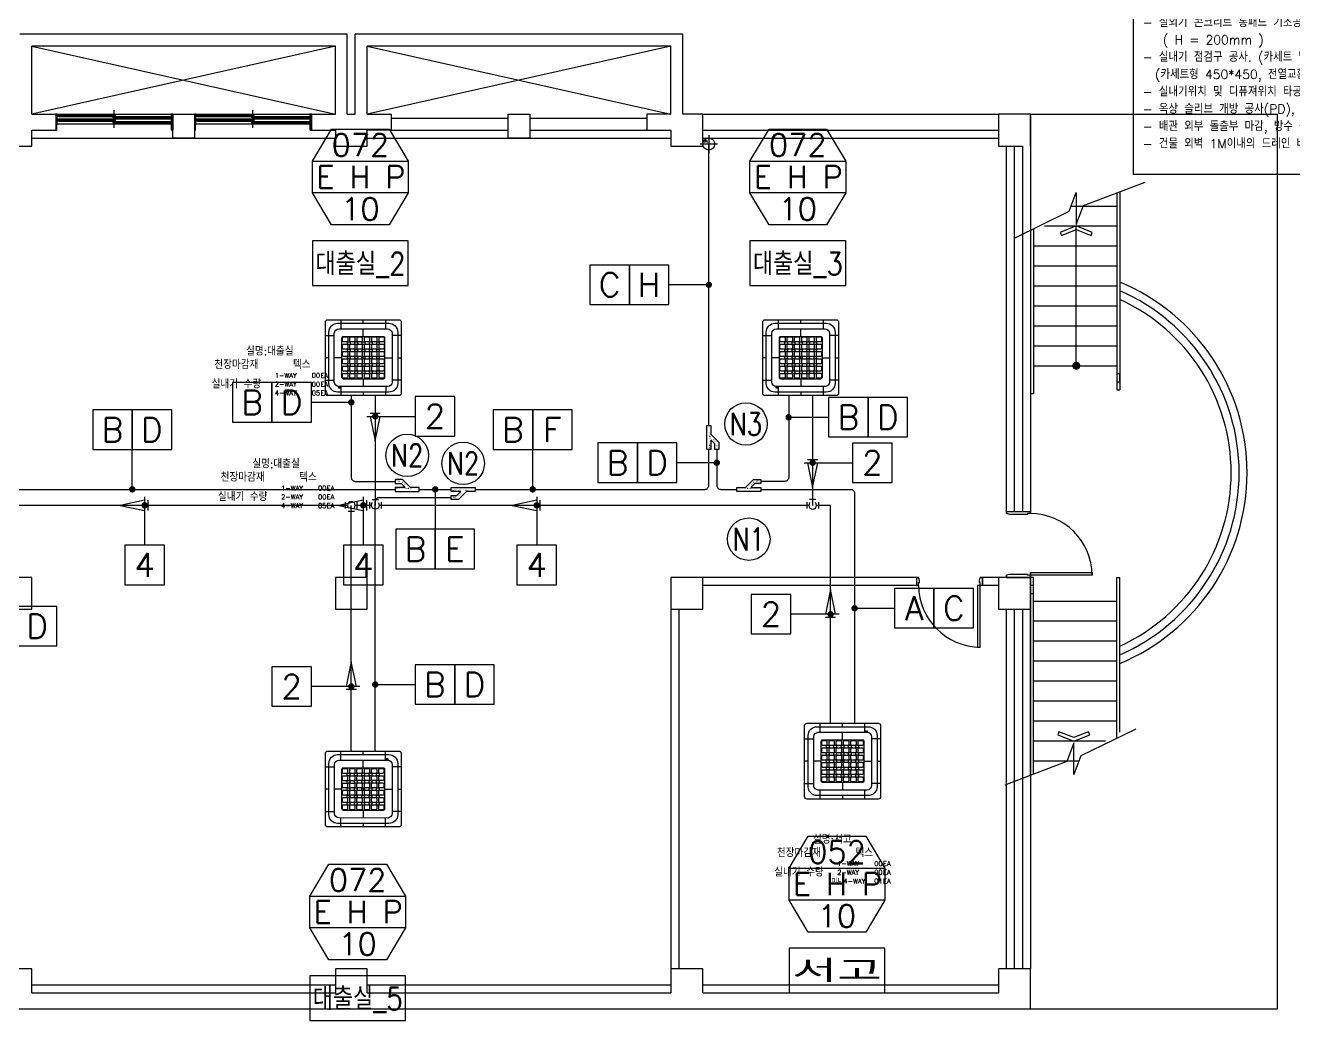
# Model space of a CAD drawing. Header units: millimetres. Extents: x -56261 to 196039, y 9480 to 100001.
# Drawn here: x 45453 to 61329, y 77529 to 89990 of the extents above; entities that cross this region are included whole.
import ezdxf
from ezdxf.enums import TextEntityAlignment as Align

# ---------------------------------------------------------------- set-up
doc = ezdxf.new("R2010")
doc.units = ezdxf.units.MM
for name, color, linetype in [('DVM_DRAIN', 5, 'Continuous'), ('DVM_DRAIN_MARK', 7, 'Continuous'), ('DVM_INDOOR', 7, 'Continuous'), ('DVM_INOUT_MARK', 2, 'Continuous'), ('DVM_INOUT_NAME', 7, 'Continuous'), ('DVM_JOINT', 6, 'Continuous'), ('DVM_LPIT', 3, 'Continuous'), ('DVM_PIPE', 3, 'Continuous'), ('DVM_PIPE_MARK', 2, 'Continuous'), ('DVM_REPORT', 7, 'Continuous'), ('PLAN', 9, 'Continuous'), ('SS-TEXT', 7, 'Continuous'), ('현장조사', 4, 'Continuous')]:
    doc.layers.add(name, color=color, linetype=linetype)
doc.layers.add('DVM_PMAT_MARK', color=6, linetype='Continuous', lineweight=25)
doc.styles.add('DVM_DEFAULT', font='romans.shx', dxfattribs={"bigfont": 'whgtxt.shx'})
doc.styles.add('GHS', font='romans.shx', dxfattribs={"width": 0.8, "bigfont": 'ghs.shx'})
doc.styles.add('삼성전자', font='')
doc.styles.get('삼성전자').set_extended_font_data('Gulim')

# ---------------------------------------------------------------- blocks, each defined once
blk = doc.blocks.new('AC_D_T')
at = {"layer": 'DVM_DRAIN', "color": 1}
for p, q in [((-74, 40), (-74, -40)), ((40, 74), (-40, 74)), ((74, 40), (74, -40))]:
    blk.add_line(p, q, dxfattribs=at)
at = {"layer": 'DVM_DRAIN', "color": 2}
blk.add_arc((0, 0), 48.8, 136.3157, 43.6843, dxfattribs=at)
blk = doc.blocks.new('PIPE_PIT')
at = {"layer": 'DVM_LPIT', "color": 0}
for p, q in [((110, 0), (-110, 0)), ((0, 110), (0, -110))]:
    blk.add_line(p, q, dxfattribs=at)
blk.add_circle((0, 0), 75, dxfattribs=at)
at = {"layer": 'DVM_LPIT', "color": 0, "style": 'DVM_DEFAULT', "width": 0.8}
for tag, p in [('$P', (-32, 8)), ('$N', (34, -38))]:
    blk.add_attdef(tag, text='', height=28, dxfattribs=at).set_placement(p, align=Align.BOTTOM_CENTER)
blk = doc.blocks.new('A$C4a54c4bc')
at = {"layer": 'SS-TEXT'}
for points in [[(0, 7735), (7877, 7735), (7877, 7274), (0, 7274)], [(0, 7274), (7877, 7274), (7877, 0), (0, 0)], [(0, 0), (7877, 0), (7877, -461), (0, -461)], [(0, -461), (7877, -461), (7877, -2781), (0, -2781)], [(0, -2781), (7877, -2781), (7877, -3242), (0, -3242)], [(0, -3242), (7877, -3242), (7877, -4323), (0, -4323)], [(0, -4323), (7877, -4323), (7877, -4784), (0, -4784)], [(0, -4784), (7877, -4784), (7877, -7735), (0, -7735)]]:
    blk.add_lwpolyline(points, close=True, dxfattribs=at)
at = {"layer": 'SS-TEXT', "style": 'DVM_DEFAULT'}
for s, p in [('1. 냉난방기 공사분', (162, 7504)), ('- 드레인배관 냉매배관 공사.(드레인 사이즈는 현장여건상 변경될 수 있음)', (162, 7043)), ('- 통신 및 제어선 인입결선 공사.', (162, 6733)), ('- 유선리모컨 / 중앙제어기 설치 공사.', (162, 6424)), ('- 실내기 및 실외기 설치 및 시운전 공사.', (162, 6114)), ('- 배관 마감 및 실외기 방진가대 설치.', (162, 5804)), ('- 각 실외, 내기 위치는 공사상황에 따라 변경될 수 있음', (162, 5495)), ('- 실내기 빔프로젝트 이격거리 2M 이상 확보할 것', (162, 5185)), ('   소방감지기 이력거리 1.5M 이상 확보할 것', (162, 4875)), ('- 소비전력 및 운전전류는 제품 설치 조건에 따라 카달로그 표기치와 차이가', (162, 4566)), ('   발생할 수 있음.', (162, 4256)), ('- N O T E -', (2206, 3791)), ('(드레인 배관만 해당)', (3523, 3791)), ('1. 드레인 배관은 주관 Ф50 이하로 설치', (162, 3327)), ('2. 실내기~주관간격 4M이상일때는 AIR VENT 1개소설치', (162, 3018)), ('3. 입상관 연결시 2엘보 사용', (162, 2708)), ('4. 주관 10M당 AIR VENT 설치', (162, 2398)), ('5. 드레인 양정높이(소켓기준 550mm이내)', (162, 2089)), ('6. 단열재 : KS 난연 5T이상', (162, 1779)), ('7. Pipe 규격은 VG1 또는 VP이상 사용할 것.', (162, 1469)), ('8. 1.5M이내 간격 고정할 것. (수평구배시 1.2M간격고정)', (162, 1160)), ('9. 건물 외벽 1M이내의 드레인 배관은 에어컨공사 이후는 토목공사.', (162, 850)), ('10. 덕트의 경우 자연배수일경우 U-Trap 설치 필수', (162, 540)), ('11. 드레인 구배 1/100', (162, 231)), ('2. 전기공사분', (162, -231)), ('- 실외기 / 실내기 1차 전기 공사.', (162, -692)), ('   ( EPS분전반에서 실내기, 실외기 앞단까지 메인전원인입 )', (162, -1002)), ('- 실외기 / 실내기 조닝(ZONING) 별로 누전차단기(ELB)설치.', (162, -1311)), ('- 유선리모컨 / 중앙제어기 공배관 및 박스 공사.', (162, -1621)), ('  (전등스위치 옆 권장 - 실내기 1대당 1대씩 매립)', (162, -1931)), ('- 실외기 / 실내기 분전함 제작 및 설치 공사. (해당 시)', (162, -2240)), ('- 실내기 설치시 간섭되는 조명 및 감지기 이설은 전기 공사분 임. (해당 시)', (162, -2550)), ('3. 설비공사분', (162, -3012)), ('- 에어컨 통신선, 냉매배관용, 전열교환기 급배기용 슬리브 공사 및 벽체타공.', (162, -3473)), ('- 에어컨 드레인 메인 입상 배관 및 슬리브 공사,  관련공정 벽체타공.', (162, -3783)), ('  (에어컨 드레인 배관은 위생배관, 하수배관과 별도로 방류)', (162, -4092)), ('4. 건축공사분 or 인테리어공사분', (162, -4554)), ('- 실외기 콘크리트 통패드 기초공사. (건축공사분)', (162, -5015)), ('   ( H = 200mm )', (162, -5325)), ('- 실내기 점검구 공사. (카세트 및 전열교환기 1개소,  매립덕트형 2개소)', (162, -5634)), ('  (카세트형 450*450, 전열교환기 600*600, 매립덕트 점검구 표 참고)', (162, -5944)), ('- 실내기위치 및 디퓨져위치 타공 및 마감 / 보강 공사. (인테리어공사분)', (162, -6254)), ('- 옥상 슬리브 개방 공사(PD),  개구부 조적 및 상부마감 방수공사.', (162, -6563)), ('- 배관 외부 돌출부 마감, 방수 공사.', (162, -6873)), ('- 건물 외벽 1M이내의 드레인 배관은 에어컨공사 이후는 토목공사.', (162, -7183))]:
    blk.add_text(s, height=162, dxfattribs=at).set_placement(p, align=Align.MIDDLE_LEFT)
blk = doc.blocks.new('x-plan01$0$ARROWX')
at = {"layer": 'PLAN'}
blk.add_lwpolyline([(-0.2, -0.5), (-0.293, -0.463), (-0.108, 0), (-0.293, 0.463), (-0.2, 0.5), (0, 0)], close=True, dxfattribs=at)
blk = doc.blocks.new('AC_RF')
at = {"layer": 'DVM_JOINT'}
blk.add_lwpolyline([(-150, 25), (-150, -25), (-42, -25), (58, -125), (150, -125), (150, -75), (78, -75), (28, -25), (150, -25), (150, 25), (-150, 25)], dxfattribs=at)
at = {"layer": 'DVM_JOINT', "style": '삼성전자'}
for s, p in [('샤프에어테크시스템(주)', (37, -13)), ('-3610', (107, -100))]:
    blk.add_text(s, height=15, dxfattribs=at).set_placement(p, align=Align.MIDDLE_CENTER)
blk.add_text('02-431', height=15, rotation=315, dxfattribs=at).set_placement((44, -76), align=Align.MIDDLE_CENTER)
blk = doc.blocks.new('ID_C_G4_T')
at = {"layer": 'DVM_INDOOR', "color": 0}
for p, q in [((-280, 475), (-280, 363)), ((0, 431), (0, 475)), ((0, 268), (0, 362)), ((280, 475), (280, 362)), ((-475, 280), (-362, 280)), ((475, 280), (362, 280)), ((-267, 0), (-363, 0)), ((-431, 0), (-473, 0)), ((267, 0), (362, 0)), ((431, 0), (475, 0)), ((-475, -280), (-362, -280)), ((0, -267), (0, -362)), ((475, -280), (362, -280)), ((-280, -362), (-280, -475)), ((0, -431), (0, -475)), ((281, -362), (280, -475))]:
    blk.add_line(p, q, dxfattribs=at)
for points in [[(-445, 475), (445, 475, -0.414214), (475, 445), (475, -445, -0.414214), (445, -475), (-445, -475, -0.414214), (-475, -445), (-475, 445, -0.414214)], [(-321, 431), (321, 431, -0.414214), (431, 321), (431, -321, -0.414214), (321, -431), (-321, -431, -0.414214), (-431, -321), (-431, 321, -0.414214)], [(-304, 363), (304, 362, -0.356312), (362, 308), (362, -310, -0.324549), (309, -362), (-304, -362, -0.384731), (-363, -304), (-363, 304, -0.377296)], [(-267, 249, -0.414214), (-249, 267), (249, 267, -0.414214), (267, 249), (267, -249, -0.414214), (249, -267), (-249, -267, -0.414214), (-267, -249)], [(-259, 247, -0.414214), (-246, 260), (-208, 260, -0.414214), (-195, 247), (-195, 211, -0.414214), (-208, 198), (-246, 198, -0.414214), (-259, 211)], [(-259, 156, -0.414214), (-246, 169), (-208, 169, -0.414214), (-195, 156), (-195, 119, -0.414214), (-208, 107), (-246, 107, -0.414214), (-259, 119)], [(-197, 194, -0.414214), (-191, 200), (-170, 200, -0.414214), (-165, 194), (-165, 173, -0.414214), (-170, 167), (-191, 167, -0.414214), (-197, 173)], [(-168, 247, -0.414214), (-155, 260), (-117, 260, -0.414214), (-104, 247), (-104, 211, -0.414214), (-117, 198), (-155, 198, -0.414214), (-168, 211)], [(-168, 156, -0.414214), (-155, 169), (-117, 169, -0.414214), (-104, 156), (-104, 119, -0.414214), (-117, 107), (-155, 107, -0.414214), (-168, 119)], [(-106, 194, -0.414214), (-100, 200), (-79, 200, -0.414214), (-73, 194), (-73, 173, -0.414214), (-79, 167), (-100, 167, -0.414214), (-106, 173)], [(-77, 248, -0.414214), (-64, 260), (-25, 260, -0.414214), (-13, 248), (-13, 211, -0.414214), (-25, 198), (-64, 198, -0.414214), (-77, 211)], [(-77, 156, -0.414214), (-64, 169), (-25, 169, -0.414214), (-13, 156), (-13, 120, -0.414214), (-25, 107), (-64, 107, -0.414214), (-77, 120)], [(-15, 194, -0.414214), (-9, 200), (12, 200, -0.414214), (18, 194), (18, 173, -0.414214), (12, 167), (-9, 167, -0.414214), (-15, 173)], [(15, 248, -0.414214), (27, 260), (66, 260, -0.414214), (79, 248), (79, 211, -0.414214), (66, 198), (27, 198, -0.414214), (15, 211)], [(15, 156, -0.414214), (27, 169), (66, 169, -0.414214), (79, 156), (79, 120, -0.414214), (66, 107), (27, 107, -0.414214), (15, 120)], [(77, 194, -0.414214), (82, 200), (103, 200, -0.414214), (109, 194), (109, 173, -0.414214), (103, 167), (82, 167, -0.414214), (77, 173)], [(106, 248, -0.414214), (119, 261), (157, 261, -0.414214), (170, 248), (170, 211, -0.414214), (157, 198), (119, 198, -0.414214), (106, 211)], [(106, 157, -0.414214), (119, 169), (157, 169, -0.414214), (170, 157), (170, 120, -0.414214), (157, 107), (119, 107, -0.414214), (106, 120)], [(168, 194, -0.414214), (174, 200), (195, 200, -0.414214), (200, 194), (200, 173, -0.414214), (195, 167), (174, 167, -0.414214), (168, 173)], [(197, 248, -0.414214), (210, 261), (248, 261, -0.414214), (261, 248), (261, 211, -0.414214), (248, 198), (210, 198, -0.414214), (197, 211)], [(197, 157, -0.414214), (210, 169), (248, 169, -0.414214), (261, 157), (261, 120, -0.414214), (248, 107), (210, 107, -0.414214), (197, 120)], [(-259, 65, -0.414214), (-246, 78), (-208, 78, -0.414214), (-195, 65), (-195, 28, -0.414214), (-208, 15), (-246, 15, -0.414214), (-259, 28)], [(-197, 103, -0.414214), (-191, 108), (-170, 108, -0.414214), (-165, 103), (-165, 82, -0.414214), (-170, 76), (-191, 76, -0.414214), (-197, 82)], [(-197, 11, -0.414214), (-191, 17), (-170, 17, -0.414214), (-165, 11), (-165, -10, -0.414214), (-170, -15), (-191, -15, -0.414214), (-197, -10)], [(-168, 65, -0.414214), (-155, 78), (-117, 78, -0.414214), (-104, 65), (-104, 28, -0.414214), (-117, 15), (-155, 15, -0.414214), (-168, 28)], [(-106, 103, -0.414214), (-100, 108), (-79, 108, -0.414214), (-73, 103), (-73, 82, -0.414214), (-79, 76), (-100, 76, -0.414214), (-106, 82)], [(-106, 11, -0.414214), (-100, 17), (-79, 17, -0.414214), (-73, 11), (-73, -10, -0.414214), (-79, -15), (-100, -15, -0.414214), (-106, -10)], [(-77, 65, -0.414214), (-64, 78), (-25, 78, -0.414214), (-13, 65), (-13, 28, -0.414214), (-25, 15), (-64, 15, -0.414214), (-77, 28)], [(-15, 103, -0.414214), (-9, 108), (12, 108, -0.414214), (18, 103), (18, 82, -0.414214), (12, 76), (-9, 76, -0.414214), (-15, 82)], [(-15, 11, -0.414214), (-9, 17), (12, 17, -0.414214), (18, 11), (18, -10, -0.414214), (12, -15), (-9, -15, -0.414214), (-15, -10)], [(15, 65, -0.414214), (27, 78), (66, 78, -0.414214), (79, 65), (79, 28, -0.414214), (66, 15), (27, 15, -0.414214), (15, 28)], [(77, 103, -0.414214), (82, 108), (103, 108, -0.414214), (109, 103), (109, 82, -0.414214), (103, 76), (82, 76, -0.414214), (77, 82)], [(77, 11, -0.414214), (82, 17), (103, 17, -0.414214), (109, 11), (109, -10, -0.414214), (103, -15), (82, -15, -0.414214), (77, -10)], [(106, 65, -0.414214), (119, 78), (157, 78, -0.414214), (170, 65), (170, 28, -0.414214), (157, 16), (119, 16, -0.414214), (106, 28)], [(168, 103, -0.414214), (174, 108), (195, 108, -0.414214), (200, 103), (200, 82, -0.414214), (195, 76), (174, 76, -0.414214), (168, 82)], [(168, 11, -0.414214), (174, 17), (195, 17, -0.414214), (200, 11), (200, -10, -0.414214), (195, -15), (174, -15, -0.414214), (168, -10)], [(197, 65, -0.414214), (210, 78), (248, 78, -0.414214), (261, 65), (261, 28, -0.414214), (248, 16), (210, 16, -0.414214), (197, 28)], [(-259, -26, -0.414214), (-246, -13), (-208, -13, -0.414214), (-195, -26), (-195, -63, -0.414214), (-208, -76), (-246, -76, -0.414214), (-259, -63)], [(-259, -117, -0.414214), (-246, -105), (-208, -105, -0.414214), (-195, -117), (-195, -154, -0.414214), (-208, -167), (-246, -167, -0.414214), (-259, -154)], [(-197, -80, -0.414214), (-191, -74), (-170, -74, -0.414214), (-165, -80), (-165, -101, -0.414214), (-170, -107), (-191, -107, -0.414214), (-197, -101)], [(-168, -26, -0.414214), (-155, -13), (-117, -13, -0.414214), (-104, -26), (-104, -63, -0.414214), (-117, -76), (-155, -76, -0.414214), (-168, -63)], [(-168, -117, -0.414214), (-155, -105), (-117, -105, -0.414214), (-104, -117), (-104, -154, -0.414214), (-117, -167), (-155, -167, -0.414214), (-168, -154)], [(-106, -80, -0.414214), (-100, -74), (-79, -74, -0.414214), (-73, -80), (-73, -101, -0.414214), (-79, -106), (-100, -106, -0.414214), (-106, -101)], [(-77, -26, -0.414214), (-64, -13), (-25, -13, -0.414214), (-13, -26), (-13, -63, -0.414214), (-25, -76), (-64, -76, -0.414214), (-77, -63)], [(-77, -117, -0.414214), (-64, -105), (-25, -105, -0.414214), (-13, -117), (-13, -154, -0.414214), (-25, -167), (-64, -167, -0.414214), (-77, -154)], [(-15, -80, -0.414214), (-9, -74), (12, -74, -0.414214), (18, -80), (18, -101, -0.414214), (12, -107), (-9, -107, -0.414214), (-15, -101)], [(15, -26, -0.414214), (27, -13), (66, -13, -0.414214), (79, -26), (79, -63, -0.414214), (66, -76), (27, -76, -0.414214), (15, -63)], [(15, -117, -0.414214), (27, -105), (66, -105, -0.414214), (79, -117), (79, -154, -0.414214), (66, -167), (27, -167, -0.414214), (15, -154)], [(77, -80, -0.414214), (82, -74), (103, -74, -0.414214), (109, -80), (109, -101, -0.414214), (103, -107), (82, -107, -0.414214), (77, -101)], [(106, -26, -0.414214), (119, -13), (157, -13, -0.414214), (170, -26), (170, -63, -0.414214), (157, -75), (119, -75, -0.414214), (106, -63)], [(106, -117, -0.414214), (119, -104), (157, -104, -0.414214), (170, -117), (170, -154, -0.414214), (157, -167), (119, -167, -0.414214), (106, -154)], [(168, -80, -0.414214), (174, -74), (195, -74, -0.414214), (200, -80), (200, -101, -0.414214), (195, -106), (174, -106, -0.414214), (168, -101)], [(197, -26, -0.414214), (210, -13), (248, -13, -0.414214), (261, -26), (261, -63, -0.414214), (248, -75), (210, -75, -0.414214), (197, -63)], [(197, -117, -0.414214), (210, -104), (248, -104, -0.414214), (261, -117), (261, -154, -0.414214), (248, -167), (210, -167, -0.414214), (197, -154)], [(-259, -208, -0.414214), (-246, -196), (-208, -196, -0.414214), (-195, -208), (-195, -245, -0.414214), (-208, -258), (-246, -258, -0.414214), (-259, -245)], [(-197, -171, -0.414214), (-191, -165), (-170, -165, -0.414214), (-165, -171), (-165, -192, -0.414214), (-170, -198), (-191, -198, -0.414214), (-197, -192)], [(-168, -208, -0.414214), (-155, -196), (-117, -196, -0.414214), (-104, -208), (-104, -245, -0.414214), (-117, -258), (-155, -258, -0.414214), (-168, -245)], [(-106, -171, -0.414214), (-100, -165), (-79, -165, -0.414214), (-73, -171), (-73, -192, -0.414214), (-79, -198), (-100, -198, -0.414214), (-106, -192)], [(-77, -208, -0.414214), (-64, -196), (-25, -196, -0.414214), (-13, -208), (-13, -245, -0.414214), (-25, -258), (-64, -258, -0.414214), (-77, -245)], [(-15, -171, -0.414214), (-9, -165), (12, -165, -0.414214), (18, -171), (18, -192, -0.414214), (12, -198), (-9, -198, -0.414214), (-15, -192)], [(15, -208, -0.414214), (27, -196), (66, -196, -0.414214), (79, -208), (79, -245, -0.414214), (66, -258), (27, -258, -0.414214), (15, -245)], [(77, -171, -0.414214), (82, -165), (103, -165, -0.414214), (109, -171), (109, -192, -0.414214), (103, -198), (82, -198, -0.414214), (77, -192)], [(106, -208, -0.414214), (119, -195), (157, -195, -0.414214), (170, -208), (170, -245, -0.414214), (157, -258), (119, -258, -0.414214), (106, -245)], [(168, -171, -0.414214), (174, -165), (195, -165, -0.414214), (200, -171), (200, -192, -0.414214), (195, -198), (174, -198, -0.414214), (168, -192)], [(197, -208, -0.414214), (210, -195), (248, -195, -0.414214), (261, -208), (261, -245, -0.414214), (248, -258), (210, -258, -0.414214), (197, -245)], [(-308, -366, -0.414214), (-307, -365), (-289, -365, -0.414214), (-288, -366), (-288, -380, -0.414214), (-289, -381), (-307, -381, -0.414214), (-308, -380)]]:
    blk.add_lwpolyline(points, format="xyb", close=True, dxfattribs=at)
at = {"layer": 'DVM_INDOOR', "color": 252}
for points in [[(0, 0), (-15, 0)], [(0, 0), (0, -15)]]:
    blk.add_lwpolyline(points, dxfattribs=at)
blk = doc.blocks.new('INOUT_MARK')
at = {"layer": 'DVM_INOUT_MARK', "color": 0}
for p, q in [((-600, 1560), (600, 1560)), ((600, 1160), (-600, 1160))]:
    blk.add_line(p, q, dxfattribs=at)
blk.add_lwpolyline([(-360, 1960), (360, 1960), (600, 1560), (600, 1160), (360, 760), (-360, 760), (-600, 1160), (-600, 1560), (-360, 1960)], dxfattribs=at)
at = {"layer": 'DVM_INOUT_NAME'}
blk.add_lwpolyline([(-600, 0), (600, 0), (600, 560), (-600, 560)], close=True, dxfattribs=at)
at = {"layer": 'DVM_INOUT_MARK', "color": 0, "style": 'DVM_DEFAULT'}
for tag, p in [('CAP', (0, 1760)), ('NO', (0, 960))]:
    blk.add_attdef(tag, text='', height=280, dxfattribs=at).set_placement(p, align=Align.MIDDLE_CENTER)
for tag, width, p, p2 in [('MNAME', 0.53094, (-549, 1220), (563, 1220)), ('QTY', 0.517418, (710, 1220), (1089, 1220))]:
    blk.add_attdef(tag, text='', height=280, dxfattribs=dict(at, width=width)).set_placement(p, p2, align=Align.FIT)
at = {"layer": 'DVM_INOUT_NAME', "style": 'DVM_DEFAULT', "width": 1.097081}
blk.add_attdef('INAME', text='', height=280, dxfattribs=at).set_placement((-562, 134), (564, 134), align=Align.FIT)
blk = doc.blocks.new('PIPE_MARK_LG')
at = {"layer": 'DVM_PIPE_MARK', "color": 0}
for p, q in [((0, 247), (-494, 247)), ((-494, 247), (-494, -247)), ((494, 247), (0, 247)), ((0, 247), (0, -247)), ((0, -247), (0, 247)), ((494, -247), (494, 247)), ((-494, -247), (0, -247)), ((0, -247), (494, -247))]:
    blk.add_line(p, q, dxfattribs=at)
at = {"layer": 'DVM_PIPE_MARK', "color": 0, "style": 'DVM_DEFAULT'}
for tag, p in [('L', (-247, 0)), ('G', (247, 0))]:
    blk.add_attdef(tag, text='', height=300, dxfattribs=at).set_placement(p, align=Align.MIDDLE)
blk = doc.blocks.new('PMAT_MARK')
at = {"layer": 'DVM_PMAT_MARK'}
blk.add_circle((0, 0), 266, dxfattribs=at)
at = {"layer": 'DVM_PMAT_MARK', "style": 'DVM_DEFAULT', "width": 0.8}
blk.add_attdef('$SYM', text='', height=280, dxfattribs=at).set_placement((0, 0), align=Align.MIDDLE)
blk = doc.blocks.new('DRAIN_DIR')
at = {"layer": 'DVM_DRAIN_MARK', "color": 0, "linetype": 'Continuous'}
for p, q in [((-39, -63), (-39, 63)), ((0, -105), (0, 105)), ((308, 0), (0, 63)), ((0, -63), (308, 0))]:
    blk.add_line(p, q, dxfattribs=at)
blk = doc.blocks.new('DRAIN_MARK')
at = {"layer": 'DVM_DRAIN_MARK', "color": 0}
blk.add_lwpolyline([(-247, -247), (247, -247), (247, 247), (-247, 247)], close=True, dxfattribs=at)
at = {"layer": 'DVM_DRAIN_MARK', "color": 0, "ltscale": 0.05, "style": 'DVM_DEFAULT'}
blk.add_attdef('S', text='', height=300, dxfattribs=at).set_placement((0, 0), align=Align.MIDDLE_CENTER)

msp = doc.modelspace()

# ---------------------------------------------------------------- linework, layer by layer
at = {"layer": 'DVM_DRAIN'}
for points in [[(49833.5, 85353.8), (49833.5, 83980.7)], [(49533.3, 80903.8), (49533.3, 83980.7)]]:
    msp.add_lwpolyline(points, dxfattribs=at)
at = {"layer": 'DVM_DRAIN', "color": 5}
for points in [[(55308.5, 85353.8), (55308.5, 83980.7)], [(49484.5, 83980.7), (44407.3, 83980.7)], [(49784.8, 83980.7), (49582, 83980.7)], [(55259.8, 83980.7), (49882.3, 83980.7)], [(55533.2, 81253.3), (55533.2, 83980.7), (55357.3, 83980.7)]]:
    msp.add_lwpolyline(points, dxfattribs=at)
at = {"layer": 'DVM_DRAIN_MARK', "color": 2}
for p, q in [((49833.5, 85094.8), (50333.5, 85094.8)), ((55308.5, 84513.9), (55808.5, 84513.9)), ((46945.9, 83980.7), (46945.9, 83480.7)), ((49683.4, 83980.7), (49683.4, 83480.7)), ((51854.1, 83980.7), (51854.1, 83480.7)), ((55533.2, 82617), (55033.2, 82617)), ((49533.3, 81712.3), (49033.3, 81712.3))]:
    msp.add_line(p, q, dxfattribs=at)
at = {"layer": 'DVM_DRAIN_MARK', "color": 2, "const_width": 40}
for points in [[(49813.5, 85094.8, -1), (49853.5, 85094.8, -1), (49853.5, 85094.8, -1)], [(55288.5, 84513.9, -1), (55328.5, 84513.9, -1), (55328.5, 84513.9, -1)], [(46925.9, 83980.7, -1), (46965.9, 83980.7, -1), (46965.9, 83980.7, -1)], [(49663.4, 83980.7, -1), (49703.4, 83980.7, -1), (49703.4, 83980.7, -1)], [(51834.1, 83980.7, -1), (51874.1, 83980.7, -1), (51874.1, 83980.7, -1)], [(55513.2, 82617, -1), (55553.2, 82617, -1), (55553.2, 82617, -1)], [(49513.3, 81712.3, -1), (49553.3, 81712.3, -1), (49553.3, 81712.3, -1)]]:
    msp.add_lwpolyline(points, format="xyb", close=True, dxfattribs=at)
at = {"layer": 'DVM_PIPE'}
for points in [[(54008.4, 84980.7), (54008.4, 88503.8)], [(45208.3, 84180.7), (50083.5, 84180.7)], [(50383.5, 84180.7), (50783.5, 84180.7)], [(54158.4, 84180.7), (54158.5, 84180.7)]]:
    msp.add_lwpolyline(points, dxfattribs=at)
for points in [[(49533.5, 85353.8), (49533.5, 84330.7, 0.4142136), (49583.5, 84280.7), (50083.5, 84280.7)], [(55008.5, 85353.8), (55008.5, 84330.7, -0.4142136), (54958.5, 84280.7), (54658.5, 84280.7)], [(51083.5, 84180.7), (53958.4, 84180.7, 0.4142136), (54008.4, 84230.7), (54008.4, 84680.7)], [(54108.4, 84680.7), (54108.4, 84230.7, 0.4142136), (54158.4, 84180.7), (54358.5, 84180.7)], [(54658.5, 84180.7), (55783.2, 84180.7, -0.4142136), (55833.2, 84130.7), (55833.2, 81253.3)], [(49833.3, 80903.8), (49833.3, 84030.7, -0.4142136), (49883.3, 84080.7), (50783.5, 84080.7)]]:
    msp.add_lwpolyline(points, format="xyb", dxfattribs=at)
at = {"layer": 'DVM_PIPE_MARK', "color": 1}
for p, q in [((54008.4, 86742.3), (53508.4, 86742.3)), ((49533.5, 85269.8), (49033.5, 85269.8)), ((55008.5, 85083.3), (55508.5, 85083.3)), ((46790.8, 84180.7), (46790.8, 84680.7)), ((51804, 84180.7), (51804, 84680.7)), ((54108.4, 84514.3), (53608.4, 84514.3)), ((50583.5, 84180.7), (50583.5, 83680.7)), ((55833.2, 82692), (56333.2, 82692)), ((49833.3, 81737.3), (50333.3, 81737.3))]:
    msp.add_line(p, q, dxfattribs=at)
at = {"layer": 'DVM_PIPE_MARK', "color": 1, "const_width": 40}
for points in [[(53988.4, 86742.3, -1), (54028.4, 86742.3, -1), (54028.4, 86742.3, -1)], [(49513.5, 85269.8, -1), (49553.5, 85269.8, -1), (49553.5, 85269.8, -1)], [(54988.5, 85083.3, -1), (55028.5, 85083.3, -1), (55028.5, 85083.3, -1)], [(54088.4, 84514.3, -1), (54128.4, 84514.3, -1), (54128.4, 84514.3, -1)], [(46770.8, 84180.7, -1), (46810.8, 84180.7, -1), (46810.8, 84180.7, -1)], [(50563.5, 84180.7, -1), (50603.5, 84180.7, -1), (50603.5, 84180.7, -1)], [(51784, 84180.7, -1), (51824, 84180.7, -1), (51824, 84180.7, -1)], [(55813.2, 82692, -1), (55853.2, 82692, -1), (55853.2, 82692, -1)], [(49813.3, 81737.3, -1), (49853.3, 81737.3, -1), (49853.3, 81737.3, -1)]]:
    msp.add_lwpolyline(points, format="xyb", close=True, dxfattribs=at)
at = {"layer": 'PLAN'}
for p, q in [((49483.4, 89878.8), (45383.4, 89878.8)), ((49483.4, 88878.8), (49483.4, 89878.8)), ((53683.4, 89878.8), (49583.4, 89878.8)), ((49583.4, 88878.8), (49583.4, 89878.8)), ((53683.4, 88878.8), (53683.4, 89878.8)), ((49333.4, 89728.8), (45533.4, 89728.8)), ((45533.4, 88878.8), (45533.4, 89728.8)), ((49333.4, 89728.8), (45533.4, 88878.8)), ((45533.4, 89728.8), (49333.4, 88878.8)), ((49333.4, 88878.8), (49333.4, 89728.8)), ((53533.4, 89728.8), (49733.4, 89728.8)), ((49733.4, 88878.8), (49733.4, 89728.8)), ((53533.4, 89728.8), (49733.4, 88878.8)), ((49733.4, 89728.8), (53533.4, 88878.8)), ((53533.4, 88878.8), (53533.4, 89728.8)), ((46565.6, 88707.8), (46565.6, 88927.9)), ((48301.2, 88707.8), (48301.2, 88927.9)), ((45533.4, 88878.8), (49333.4, 88878.8)), ((45833.4, 88878.8), (45833.4, 88678.8)), ((45848, 88678.8), (45848, 88756.9)), ((45852.9, 88878.8), (47278.3, 88878.8)), ((45852.9, 88817.8), (47278.3, 88817.8)), ((45852.9, 88756.9), (47278.3, 88756.9)), ((45872.4, 88868.3), (46553.4, 88868.3)), ((45872.4, 88859.5), (46553.4, 88859.5)), ((45872.4, 88850.7), (46553.4, 88850.7)), ((45872.4, 88807.3), (46553.4, 88807.3)), ((45872.4, 88798.5), (46553.4, 88798.5)), ((45872.4, 88789.7), (46553.4, 88789.7)), ((46577.8, 88848.6), (47258.8, 88848.6)), ((46577.8, 88839.8), (47258.8, 88839.8)), ((46577.8, 88831), (47258.8, 88831)), ((46577.8, 88787.6), (47258.8, 88787.6)), ((46577.8, 88778.8), (47258.8, 88778.8)), ((46577.8, 88770), (47258.8, 88770)), ((47283.2, 88678.8), (47283.2, 88756.9)), ((47297.8, 88878.8), (47297.8, 88678.8)), ((47569, 88878.8), (47569, 88678.8)), ((47583.6, 88678.8), (47583.6, 88756.9)), ((47588.5, 88878.8), (49013.9, 88878.8)), ((47588.5, 88817.8), (49013.9, 88817.8)), ((47588.5, 88756.9), (49013.9, 88756.9)), ((47608, 88868.3), (48289, 88868.3)), ((47608, 88859.5), (48289, 88859.5)), ((47608, 88850.7), (48289, 88850.7)), ((47608, 88807.3), (48289, 88807.3)), ((47608, 88798.5), (48289, 88798.5)), ((47608, 88789.7), (48289, 88789.7)), ((48313.4, 88848.6), (48994.4, 88848.6)), ((48313.4, 88839.8), (48994.4, 88839.8)), ((48313.4, 88831), (48994.4, 88831)), ((48313.4, 88787.6), (48994.4, 88787.6)), ((48313.4, 88778.8), (48994.4, 88778.8)), ((48313.4, 88770), (48994.4, 88770)), ((49018.8, 88678.8), (49018.8, 88756.9)), ((49033.4, 88878.8), (49033.4, 88678.8)), ((49033.4, 88678.8), (49033.4, 88878.8)), ((49483.4, 88878.8), (49583.4, 88878.8)), ((49733.4, 88878.8), (50033.4, 88878.8)), ((50033.4, 88878.8), (50033.4, 88678.8)), ((50033.4, 88828.8), (51497.8, 88828.8)), ((51769, 88828.8), (53233.4, 88828.8)), ((53533.4, 88878.8), (53233.4, 88878.8)), ((53233.4, 88878.8), (53233.4, 88678.8)), ((53933.4, 88878.8), (57633.4, 88878.8)), ((58033.4, 88878.8), (58033.4, 83877.6)), ((58033.4, 88878.8), (61128.8, 88878.8)), ((61128.8, 77678.8), (61128.8, 88878.8)), ((45533.4, 88678.8), (45848, 88678.8)), ((47283.2, 88678.8), (47297.8, 88678.8)), ((47569, 88678.8), (47583.6, 88678.8)), ((49018.8, 88678.8), (49333.4, 88678.8)), ((50033.4, 88678.8), (49733.4, 88678.8)), ((50033.4, 88678.8), (51497.8, 88678.8)), ((51769, 88678.8), (53533.4, 88678.8)), ((53933.4, 88678.8), (57633.4, 88678.8)), ((45533.4, 88578.8), (49333.4, 88578.8)), ((49733.4, 88578.8), (53533.4, 88578.8)), ((53933.4, 88578.8), (57633.4, 88578.8)), ((57733.4, 83877.6), (57733.4, 88478.8)), ((57833.4, 83903.8), (57833.4, 88478.8)), ((57933.4, 88478.8), (57933.4, 83903.8)), ((59114.4, 87892), (59114.4, 85428)), ((59152.4, 87906.5), (59152.4, 85428)), ((58545.1, 87728), (59114.4, 87728)), ((58210.1, 87478), (59114.4, 87478)), ((58033.4, 87367), (58033.4, 85378)), ((58071.4, 87443.2), (58071.4, 85378)), ((58071.4, 87228), (59114.4, 87228)), ((58071.4, 86978), (59114.4, 86978)), ((58071.4, 86728), (59114.4, 86728)), ((58071.4, 86478), (59114.4, 86478)), ((58071.4, 86228), (59114.4, 86228)), ((58071.4, 85978), (59114.4, 85978)), ((58071.4, 85728), (59114.4, 85728)), ((59114.4, 85428), (59152.4, 85428)), ((58071.4, 85378), (58033.4, 85378)), ((57733.4, 83903.8), (57733.4, 83877.6)), ((58033.4, 83877.6), (58033.4, 83903.8)), ((56634.7, 83078.8), (53933.4, 83078.8)), ((56608.4, 83078.8), (56634.7, 83078.8)), ((57633.4, 83078.8), (57407.2, 83078.8)), ((57407.2, 83078.8), (57433.4, 83078.8)), ((57433.4, 82978.8), (57433.4, 83078.8)), ((57733.4, 83105.1), (57733.4, 83078.8)), ((57733.4, 83105.1), (57733.4, 83078.8)), ((57733.4, 83078.8), (57733.4, 83105.1)), ((58033.4, 83078.8), (57733.4, 83078.8)), ((58033.4, 83138.8), (58033.4, 78178.8)), ((58033.4, 83078.8), (58033.4, 83138.8)), ((58033.4, 80600.3), (58033.4, 83078.8)), ((58071.4, 83078.8), (58033.4, 83078.8)), ((58071.4, 80614.8), (58071.4, 83078.8)), ((59114.4, 81063.6), (59114.4, 83078.8)), ((59114.4, 83078.8), (59152.4, 83078.8)), ((59152.4, 81139.8), (59152.4, 83078.8)), ((56634.7, 82978.8), (53933.4, 82978.8)), ((56634.7, 82978.8), (56608.4, 82978.8)), ((57633.4, 82978.8), (57373.4, 82978.8)), ((57433.4, 82978.8), (57373.4, 82978.8)), ((59114.4, 82778.8), (58071.4, 82778.8)), ((53533.4, 82678.8), (53533.4, 78178.8)), ((53633.4, 82678.8), (53633.4, 78178.8)), ((57733.4, 78178.8), (57733.4, 82678.8)), ((57833.4, 78178.8), (57833.4, 82678.8)), ((57933.4, 82678.8), (57933.4, 78178.8)), ((59114.4, 82528.8), (58071.4, 82528.8)), ((59114.4, 82278.8), (58071.4, 82278.8)), ((59114.4, 82028.8), (58071.4, 82028.8)), ((59114.4, 81778.8), (58071.4, 81778.8)), ((59114.4, 81528.8), (58071.4, 81528.8)), ((59114.4, 81278.8), (58071.4, 81278.8)), ((58975.7, 81028.8), (58071.4, 81028.8)), ((58640.7, 80778.8), (58071.4, 80778.8)), ((45533.4, 77978.8), (49333.4, 77978.8)), ((49733.4, 77978.8), (53533.4, 77978.8)), ((53933.4, 77978.8), (57633.4, 77978.8)), ((45533.4, 77878.8), (49333.4, 77878.8)), ((49733.4, 77878.8), (53533.4, 77878.8)), ((53933.4, 77878.8), (57633.4, 77878.8)), ((45283.4, 77678.8), (58033.4, 77678.8)), ((58033.4, 77678.8), (61128.8, 77678.8))]:
    msp.add_line(p, q, dxfattribs=at)
for points in [[(45852.9, 88817.8), (45852.9, 88849.7), (45843.2, 88849.7), (45843.2, 88869.2), (45852.9, 88869.2), (45852.9, 88878.8), (45833.4, 88878.8), (45833.4, 88817.8), (45852.9, 88817.8)], [(45852.9, 88756.9), (45852.9, 88788.7), (45843.2, 88788.7), (45843.2, 88808.3), (45852.9, 88808.3), (45852.9, 88817.8), (45833.4, 88817.8), (45833.4, 88756.9), (45852.9, 88756.9)], [(47278.3, 88878.8), (47278.3, 88849.7), (47288, 88849.7), (47288, 88830.2), (47278.3, 88830.2), (47278.3, 88817.8), (47297.8, 88817.8), (47297.8, 88878.8), (47278.3, 88878.8)], [(47278.3, 88817.8), (47278.3, 88788.7), (47288, 88788.7), (47288, 88769.2), (47278.3, 88769.2), (47278.3, 88756.9), (47297.8, 88756.9), (47297.8, 88817.8), (47278.3, 88817.8)], [(47588.5, 88817.8), (47588.5, 88849.7), (47578.8, 88849.7), (47578.8, 88869.2), (47588.5, 88869.2), (47588.5, 88878.8), (47569, 88878.8), (47569, 88817.8), (47588.5, 88817.8)], [(47588.5, 88756.9), (47588.5, 88788.7), (47578.8, 88788.7), (47578.8, 88808.3), (47588.5, 88808.3), (47588.5, 88817.8), (47569, 88817.8), (47569, 88756.9), (47588.5, 88756.9)], [(49013.9, 88878.8), (49013.9, 88849.7), (49023.6, 88849.7), (49023.6, 88830.2), (49013.9, 88830.2), (49013.9, 88817.8), (49033.4, 88817.8), (49033.4, 88878.8), (49013.9, 88878.8)], [(49013.9, 88817.8), (49013.9, 88788.7), (49023.6, 88788.7), (49023.6, 88769.2), (49013.9, 88769.2), (49013.9, 88756.9), (49033.4, 88756.9), (49033.4, 88817.8), (49013.9, 88817.8)], [(53533.4, 88678.8), (53533.4, 88478.8), (53933.4, 88478.8), (53933.4, 88878.8), (53683.4, 88878.8)], [(57633.4, 88878.8), (57633.4, 88478.8), (57933.4, 88478.8)], [(58033.4, 88478.8), (58033.4, 88878.8), (57633.4, 88878.8)], [(45133.4, 88678.8), (45133.4, 88478.8), (45533.4, 88478.8), (45533.4, 88678.8)], [(49333.4, 88678.8), (49333.4, 88478.8), (49733.4, 88478.8), (49733.4, 88678.8)], [(57833.4, 87326.9), (58520.6, 87662.7), (58608.9, 87898), (58608.9, 87498), (58697.1, 87733.3), (59470.5, 88027.5)], [(58608.9, 85728), (58608.8, 87478)], [(45133.4, 83078.8), (45133.4, 82678.8), (45533.4, 82678.8), (45533.4, 83078.8), (45133.4, 83078.8)], [(49333.4, 83078.8), (49333.4, 82678.8), (49733.4, 82678.8), (49733.4, 83078.8), (49333.4, 83078.8)], [(53533.4, 83078.8), (53533.4, 82678.8), (53933.4, 82678.8), (53933.4, 83078.8), (53533.4, 83078.8)], [(57633.4, 83078.8), (57633.4, 82678.8), (58033.4, 82678.8), (58033.4, 83078.8), (57633.4, 83078.8)], [(59352.4, 81179.9), (58665.2, 80844.1), (58576.9, 80608.8), (58576.9, 81008.8), (58488.7, 80773.5), (57715.3, 80479.3)], [(45533.4, 77878.8), (45533.4, 78178.8), (45133.4, 78178.8)], [(49333.4, 78178.8), (49333.4, 77878.8)], [(49733.4, 77878.8), (49733.4, 78178.8), (49333.4, 78178.8)], [(53533.4, 78178.8), (53533.4, 77878.8)], [(53933.4, 77878.8), (53933.4, 78178.8), (53533.4, 78178.8)], [(57633.4, 78178.8), (57633.4, 77878.8)], [(57633.4, 77678.8), (58033.4, 77678.8), (58033.4, 78178.8), (57633.4, 78178.8)]]:
    msp.add_lwpolyline(points, dxfattribs=at)
for points in [[(45848, 88868.3), (45872.4, 88868.3), (45872.4, 88850.7), (45848, 88850.7)], [(45848, 88807.3), (45872.4, 88807.3), (45872.4, 88789.7), (45848, 88789.7)], [(46553.4, 88868.3), (46577.8, 88868.3), (46577.8, 88850.7), (46553.4, 88850.7)], [(46553.4, 88848.6), (46577.8, 88848.6), (46577.8, 88831), (46553.4, 88831)], [(46553.4, 88807.3), (46577.8, 88807.3), (46577.8, 88789.7), (46553.4, 88789.7)], [(46553.4, 88787.6), (46577.8, 88787.6), (46577.8, 88770), (46553.4, 88770)], [(47258.8, 88848.6), (47283.2, 88848.6), (47283.2, 88831), (47258.8, 88831)], [(47258.8, 88787.6), (47283.2, 88787.6), (47283.2, 88770), (47258.8, 88770)], [(47297.8, 88878.8), (47569, 88878.8), (47569, 88578.8), (47297.8, 88578.8)], [(47583.6, 88868.3), (47608, 88868.3), (47608, 88850.7), (47583.6, 88850.7)], [(47583.6, 88807.3), (47608, 88807.3), (47608, 88789.7), (47583.6, 88789.7)], [(48289, 88868.3), (48313.4, 88868.3), (48313.4, 88850.7), (48289, 88850.7)], [(48289, 88848.6), (48313.4, 88848.6), (48313.4, 88831), (48289, 88831)], [(48289, 88807.3), (48313.4, 88807.3), (48313.4, 88789.7), (48289, 88789.7)], [(48289, 88787.6), (48313.4, 88787.6), (48313.4, 88770), (48289, 88770)], [(48994.4, 88848.6), (49018.8, 88848.6), (49018.8, 88831), (48994.4, 88831)], [(48994.4, 88787.6), (49018.8, 88787.6), (49018.8, 88770), (48994.4, 88770)], [(51497.8, 88878.8), (51769, 88878.8), (51769, 88578.8), (51497.8, 88578.8)], [(59114.4, 85528), (59152.4, 85528), (59152.4, 85628), (59114.4, 85628)], [(57733.4, 83896.3), (57733.4, 83903.8), (58033.4, 83903.8), (58033.4, 83896.3), (58033.4, 83877.6), (57995.9, 83877.6), (57995.9, 83866.3), (57770.9, 83866.3), (57733.4, 83877.6), (57733.4, 83877.6)], [(56615.9, 83078.8), (56608.4, 83078.8), (56608.4, 82978.8), (56615.9, 82978.8), (56634.7, 82978.8), (56634.7, 83016.3), (56645.9, 83016.3), (56645.9, 83041.3), (56634.7, 83078.8), (56634.7, 83078.8)], [(57425.9, 83078.8), (57433.4, 83078.8), (57433.4, 82978.8), (57425.9, 82978.8), (57407.2, 82978.8), (57407.2, 83016.3), (57395.9, 83016.3), (57395.9, 83041.3), (57407.2, 83078.8), (57407.2, 83078.8)], [(57733.4, 83086.3), (57733.4, 83078.8), (58033.4, 83078.8), (58033.4, 83086.3), (58033.4, 83105.1), (57995.9, 83105.1), (57995.9, 83116.3), (57770.9, 83116.3), (57733.4, 83105.1), (57733.4, 83105.1)], [(58033.4, 83105.1), (58033.4, 83138.8), (58805.9, 83138.8), (58805.9, 83105.1)], [(57407.2, 82978.8), (57373.4, 82978.8), (57373.4, 82206.3), (57407.2, 82206.3)], [(58071.4, 82978.8), (58033.4, 82978.8), (58033.4, 82878.8), (58071.4, 82878.8)]]:
    msp.add_lwpolyline(points, close=True, dxfattribs=at)
at = {"layer": 'PLAN', "const_width": 50}
msp.add_lwpolyline([(58583.9, 85728, 1), (58633.9, 85728, 1)], format="xyb", close=True, dxfattribs=at)
at = {"layer": 'PLAN'}
for centre, radius, start, end in [((58162.5, 84388.3), 2584.7, 292.51865, 67.48135), ((58162.5, 84388.3), 2484.7, 293.47807, 66.52193), ((58162.5, 84388.3), 2384.7, 294.52591, 65.47409), ((58033.4, 83105.1), 772.5, 0, 90), ((57407.2, 82978.8), 772.5, 180, 270)]:
    msp.add_arc(centre, radius, start, end, dxfattribs=at)

# ---------------------------------------------------------------- block references
at = {"layer": 'DVM_DRAIN', "rotation": 180}
msp.add_blockref('AC_D_T', (49533.3, 83980.7), dxfattribs=at)
at = {"layer": 'DVM_DRAIN', "extrusion": (0, 1.22465e-16, -1)}
msp.add_blockref('AC_D_T', (-49833.5, 83980.7), dxfattribs=at)
at = {"layer": 'DVM_DRAIN'}
msp.add_blockref('AC_D_T', (55308.5, 83980.7), dxfattribs=at)
at = {"layer": 'DVM_DRAIN_MARK', "color": 1}
for p, values in [((50580.5, 85094.8), {'S': '2'}), ((56055.5, 84513.9), {'S': '2'}), ((46945.9, 83233.7), {'S': '4'}), ((49683.4, 83233.7), {'S': '4'}), ((51854.1, 83233.7), {'S': '4'}), ((54786.2, 82617), {'S': '2'}), ((48786.3, 81712.3), {'S': '2'})]:
    msp.add_blockref('DRAIN_MARK', p, dxfattribs=at).add_auto_attribs(values)
at = {"layer": 'DVM_DRAIN_MARK', "color": 7}
for p, rotation in [((49833.5, 85094.8), 270), ((55308.5, 84513.9), 270), ((46945.9, 83980.7), 180), ((49683.4, 83980.7), 180), ((51854.1, 83980.7), 180), ((55533.2, 82617), 90), ((49533.3, 81712.3), 90)]:
    msp.add_blockref('DRAIN_DIR', p, dxfattribs=dict(at, rotation=rotation))
at = {"layer": 'DVM_INDOOR', "color": 1}
for p in [(49683.4, 85828.8), (55158.4, 85828.8)]:
    msp.add_blockref('ID_C_G4_T', p, dxfattribs=at)
at = {"layer": 'DVM_INDOOR', "color": 1, "rotation": 180}
for p in [(55683.3, 80778.3), (49683.4, 80428.8)]:
    msp.add_blockref('ID_C_G4_T', p, dxfattribs=at)
at = {"layer": 'DVM_INOUT_MARK'}
ref = msp.add_blockref('INOUT_MARK', (49647.1, 86731.3), dxfattribs=at)
ref.add_attrib('CAP', '072', dxfattribs={"color": 0, "height": 280, "style": 'DVM_DEFAULT'}).set_placement((49647.1, 88491.3), align=Align.MIDDLE_CENTER)
ref.add_attrib('MNAME', 'E H P', dxfattribs={"color": 0, "height": 280, "style": 'DVM_DEFAULT', "width": 0.967867}).set_placement((49098.3, 87951.4), (50209.7, 87951.4), align=Align.FIT)
ref.add_attrib('NO', '10', dxfattribs={"color": 0, "height": 280, "style": 'DVM_DEFAULT'}).set_placement((49647.1, 87691.3), align=Align.MIDDLE_CENTER)
ref.add_attrib('INAME', '대출실_2', dxfattribs={"layer": 'DVM_INOUT_NAME', "height": 280, "style": 'DVM_DEFAULT', "width": 0.690298}).set_placement((49085.3, 86865.3), (50211.6, 86865.3), align=Align.FIT)
ref = msp.add_blockref('INOUT_MARK', (55122.1, 86731.3), dxfattribs=at)
ref.add_attrib('CAP', '072', dxfattribs={"color": 0, "height": 280, "style": 'DVM_DEFAULT'}).set_placement((55122.1, 88491.3), align=Align.MIDDLE_CENTER)
ref.add_attrib('MNAME', 'E H P', dxfattribs={"color": 0, "height": 280, "style": 'DVM_DEFAULT', "width": 0.967867}).set_placement((54573.3, 87951.4), (55684.7, 87951.4), align=Align.FIT)
ref.add_attrib('NO', '10', dxfattribs={"color": 0, "height": 280, "style": 'DVM_DEFAULT'}).set_placement((55122.1, 87691.3), align=Align.MIDDLE_CENTER)
ref.add_attrib('INAME', '대출실_3', dxfattribs={"layer": 'DVM_INOUT_NAME', "height": 280, "style": 'DVM_DEFAULT', "width": 0.690298}).set_placement((54560.3, 86865.3), (55686.6, 86865.3), align=Align.FIT)
ref = msp.add_blockref('INOUT_MARK', (55612.6, 77878.6), dxfattribs=at)
ref.add_attrib('CAP', '052', dxfattribs={"color": 0, "height": 280, "style": 'DVM_DEFAULT'}).set_placement((55612.6, 79638.6), align=Align.MIDDLE_CENTER)
ref.add_attrib('MNAME', 'E H P', dxfattribs={"color": 0, "height": 280, "style": 'DVM_DEFAULT', "width": 0.967867}).set_placement((55063.8, 79098.8), (56175.2, 79098.8), align=Align.FIT)
ref.add_attrib('NO', '10', dxfattribs={"color": 0, "height": 280, "style": 'DVM_DEFAULT'}).set_placement((55612.6, 78838.6), align=Align.MIDDLE_CENTER)
ref.add_attrib('INAME', '서고', dxfattribs={"layer": 'DVM_INOUT_NAME', "height": 280, "style": 'DVM_DEFAULT', "width": 1.755329}).set_placement((55050.7, 78012.6), (56177.1, 78012.6), align=Align.FIT)
ref = msp.add_blockref('INOUT_MARK', (49612.6, 77529.2), dxfattribs=at)
ref.add_attrib('CAP', '072', dxfattribs={"color": 0, "height": 280, "style": 'DVM_DEFAULT'}).set_placement((49612.6, 79289.2), align=Align.MIDDLE_CENTER)
ref.add_attrib('MNAME', 'E H P', dxfattribs={"color": 0, "height": 280, "style": 'DVM_DEFAULT', "width": 0.967867}).set_placement((49063.8, 78749.3), (50175.3, 78749.3), align=Align.FIT)
ref.add_attrib('NO', '10', dxfattribs={"color": 0, "height": 280, "style": 'DVM_DEFAULT'}).set_placement((49612.6, 78489.2), align=Align.MIDDLE_CENTER)
ref.add_attrib('INAME', '대출실_5', dxfattribs={"layer": 'DVM_INOUT_NAME', "height": 280, "style": 'DVM_DEFAULT', "width": 0.690298}).set_placement((49050.8, 77663.2), (50177.1, 77663.2), align=Align.FIT)
at = {"layer": 'DVM_JOINT', "xscale": -1, "rotation": 90}
msp.add_blockref('AC_RF', (54008.4, 84830.7), dxfattribs=at)
at = {"layer": 'DVM_JOINT', "rotation": 180}
msp.add_blockref('AC_RF', (50233.5, 84180.7), dxfattribs=at)
at = {"layer": 'DVM_JOINT', "extrusion": (0, -1.22465e-16, -1), "rotation": 180}
msp.add_blockref('AC_RF', (-54508.5, 84180.7), dxfattribs=at)
at = {"layer": 'DVM_JOINT', "extrusion": (0, -1.22465e-16, -1)}
msp.add_blockref('AC_RF', (-50933.5, 84180.7), dxfattribs=at)
at = {"layer": 'DVM_LPIT', "color": 1}
ref = msp.add_blockref('PIPE_PIT', (54008.4, 88503.8), dxfattribs=at)
ref.add_attrib('$P', 'P1', dxfattribs={"color": 1, "height": 28, "style": 'DVM_DEFAULT', "width": 0.8}).set_placement((53976.7, 88512.3), align=Align.BOTTOM_CENTER)
at = {"layer": 'DVM_PIPE_MARK', "color": 2}
ref = msp.add_blockref('PIPE_MARK_LG', (53014.4, 86742.3), dxfattribs=at)
ref.add_attrib('L', 'C', dxfattribs={"color": 4, "height": 300, "style": 'DVM_DEFAULT'}).set_placement((52767.4, 86742.3), align=Align.MIDDLE)
ref.add_attrib('G', 'H', dxfattribs={"color": 3, "height": 300, "style": 'DVM_DEFAULT'}).set_placement((53261.4, 86742.3), align=Align.MIDDLE)
ref = msp.add_blockref('PIPE_MARK_LG', (48539.5, 85269.8), dxfattribs=at)
ref.add_attrib('L', 'B', dxfattribs={"color": 4, "height": 300, "style": 'DVM_DEFAULT'}).set_placement((48292.5, 85269.8), align=Align.MIDDLE)
ref.add_attrib('G', 'D', dxfattribs={"color": 3, "height": 300, "style": 'DVM_DEFAULT'}).set_placement((48786.5, 85269.8), align=Align.MIDDLE)
ref = msp.add_blockref('PIPE_MARK_LG', (56002.5, 85083.3), dxfattribs=at)
ref.add_attrib('L', 'B', dxfattribs={"color": 4, "height": 300, "style": 'DVM_DEFAULT'}).set_placement((55755.5, 85083.3), align=Align.MIDDLE)
ref.add_attrib('G', 'D', dxfattribs={"color": 3, "height": 300, "style": 'DVM_DEFAULT'}).set_placement((56249.5, 85083.3), align=Align.MIDDLE)
ref = msp.add_blockref('PIPE_MARK_LG', (46790.8, 84927.7), dxfattribs=at)
ref.add_attrib('L', 'B', dxfattribs={"color": 4, "height": 300, "style": 'DVM_DEFAULT'}).set_placement((46543.8, 84927.7), align=Align.MIDDLE)
ref.add_attrib('G', 'D', dxfattribs={"color": 3, "height": 300, "style": 'DVM_DEFAULT'}).set_placement((47037.8, 84927.7), align=Align.MIDDLE)
ref = msp.add_blockref('PIPE_MARK_LG', (51804, 84927.7), dxfattribs=at)
ref.add_attrib('L', 'B', dxfattribs={"color": 4, "height": 300, "style": 'DVM_DEFAULT'}).set_placement((51557, 84927.7), align=Align.MIDDLE)
ref.add_attrib('G', 'F', dxfattribs={"color": 3, "height": 300, "style": 'DVM_DEFAULT'}).set_placement((52051, 84927.7), align=Align.MIDDLE)
ref = msp.add_blockref('PIPE_MARK_LG', (53114.4, 84514.3), dxfattribs=at)
ref.add_attrib('L', 'B', dxfattribs={"color": 4, "height": 300, "style": 'DVM_DEFAULT'}).set_placement((52867.4, 84514.3), align=Align.MIDDLE)
ref.add_attrib('G', 'D', dxfattribs={"color": 3, "height": 300, "style": 'DVM_DEFAULT'}).set_placement((53361.4, 84514.3), align=Align.MIDDLE)
ref = msp.add_blockref('PIPE_MARK_LG', (50583.5, 83433.7), dxfattribs=at)
ref.add_attrib('L', 'B', dxfattribs={"color": 4, "height": 300, "style": 'DVM_DEFAULT'}).set_placement((50336.5, 83433.7), align=Align.MIDDLE)
ref.add_attrib('G', 'E', dxfattribs={"color": 3, "height": 300, "style": 'DVM_DEFAULT'}).set_placement((50830.5, 83433.7), align=Align.MIDDLE)
ref = msp.add_blockref('PIPE_MARK_LG', (56827.2, 82692), dxfattribs=at)
ref.add_attrib('L', 'A', dxfattribs={"color": 4, "height": 300, "style": 'DVM_DEFAULT'}).set_placement((56580.2, 82692), align=Align.MIDDLE)
ref.add_attrib('G', 'C', dxfattribs={"color": 3, "height": 300, "style": 'DVM_DEFAULT'}).set_placement((57074.2, 82692), align=Align.MIDDLE)
ref = msp.add_blockref('PIPE_MARK_LG', (45352.3, 82467.3), dxfattribs=at)
ref.add_attrib('L', 'B', dxfattribs={"color": 4, "height": 300, "style": 'DVM_DEFAULT'}).set_placement((45105.3, 82467.3), align=Align.MIDDLE)
ref.add_attrib('G', 'D', dxfattribs={"color": 3, "height": 300, "style": 'DVM_DEFAULT'}).set_placement((45599.3, 82467.3), align=Align.MIDDLE)
ref = msp.add_blockref('PIPE_MARK_LG', (50827.3, 81737.3), dxfattribs=at)
ref.add_attrib('L', 'B', dxfattribs={"color": 4, "height": 300, "style": 'DVM_DEFAULT'}).set_placement((50580.3, 81737.3), align=Align.MIDDLE)
ref.add_attrib('G', 'D', dxfattribs={"color": 3, "height": 300, "style": 'DVM_DEFAULT'}).set_placement((51074.3, 81737.3), align=Align.MIDDLE)
at = {"layer": 'DVM_PMAT_MARK', "color": 6}
ref = msp.add_blockref('PMAT_MARK', (54473.9, 84998.8), dxfattribs=at)
ref.add_attrib('$SYM', 'N3', dxfattribs={"color": 6, "height": 280, "style": 'DVM_DEFAULT', "width": 0.8}).set_placement((54473.9, 84998.8), align=Align.MIDDLE)
ref = msp.add_blockref('PMAT_MARK', (50233.5, 84605.7), dxfattribs=at)
ref.add_attrib('$SYM', 'N2', dxfattribs={"color": 6, "height": 280, "style": 'DVM_DEFAULT', "width": 0.8}).set_placement((50233.5, 84605.7), align=Align.MIDDLE)
ref = msp.add_blockref('PMAT_MARK', (50933.5, 84505.7), dxfattribs=at)
ref.add_attrib('$SYM', 'N2', dxfattribs={"color": 6, "height": 280, "style": 'DVM_DEFAULT', "width": 0.8}).set_placement((50933.5, 84505.7), align=Align.MIDDLE)
ref = msp.add_blockref('PMAT_MARK', (54508.5, 83557.2), dxfattribs=at)
ref.add_attrib('$SYM', 'N1', dxfattribs={"color": 6, "height": 280, "style": 'DVM_DEFAULT', "width": 0.8}).set_placement((54508.5, 83557.2), align=Align.MIDDLE)
at = {"layer": 'DVM_REPORT', "color": 5, "ltscale": 20, "xscale": 0.7, "yscale": 0.7, "zscale": 0.7}
msp.add_blockref('A$C4a54c4bc', (59324.7, 93536.4), dxfattribs=at)
at = {"layer": 'PLAN', "xscale": -400.0000000000002, "yscale": 400.0000000000002, "zscale": 400.0000000000002}
for p, rotation in [((58608.8, 87478), 269.9922294920594), ((58577, 81028.8), 89.9922294920594)]:
    msp.add_blockref('x-plan01$0$ARROWX', p, dxfattribs=dict(at, rotation=rotation))

# ---------------------------------------------------------------- texts
at = {"layer": '현장조사', "color": 7, "style": 'GHS'}
for s, height, p in [('실명:대출실', 100, (48513, 85908.2)), ('텍스', 100, (48912.4, 85740.8)), ('00', 60, (49090.7, 85606.9)), ('00', 60, (49090.7, 85497.3)), ('05', 60, (49090.7, 85387.7)), ('실명:대출실', 100, (48591.5, 84497.4)), ('텍스', 100, (48991, 84330.1)), ('00', 60, (49169.3, 84196.1)), ('00', 60, (49169.3, 84086.5)), ('05', 60, (49169.3, 83976.9)), ('실명:서고', 100, (55554.4, 79796.6)), ('텍스', 100, (55953.8, 79629.3)), ('00', 60, (56132.1, 79495.3)), ('00', 60, (56132.1, 79385.7)), ('01', 60, (56132.1, 79276.2))]:
    msp.add_text(s, height=height, dxfattribs=at).set_placement(p, align=Align.MIDDLE_CENTER)
at = {"layer": '현장조사', "style": 'GHS'}
for s, height, p in [('천장마감재', 100, (48094.9, 85740.8)), ('1-WAY', 60, (48712.7, 85606.9)), ('EA', 60, (49195.7, 85606.9)), ('실내기 수량', 100, (48094.9, 85497.3)), ('2-WAY', 60, (48712.7, 85497.3)), ('4-WAY', 60, (48712.7, 85387.7)), ('EA', 60, (49195.7, 85497.3)), ('EA', 60, (49195.7, 85387.7)), ('천장마감재', 100, (48173.5, 84330.1)), ('실내기 수량', 100, (48173.5, 84086.5)), ('1-WAY', 60, (48791.3, 84196.1)), ('EA', 60, (49274.3, 84196.1)), ('2-WAY', 60, (48791.3, 84086.5)), ('4-WAY', 60, (48791.3, 83976.9)), ('EA', 60, (49274.3, 84086.5)), ('EA', 60, (49274.3, 83976.9)), ('천장마감재', 100, (55136.3, 79629.3)), ('실내기 수량', 100, (55136.3, 79385.7)), ('2-WAY', 60, (55754.1, 79385.7)), ('1-WAY', 60, (55754.1, 79495.3)), ('EA', 60, (56237.1, 79495.3)), ('EA', 60, (56237.1, 79385.7)), ('미니4-WAY', 60, (55754.1, 79276.2)), ('EA', 60, (56237.1, 79276.2))]:
    msp.add_text(s, height=height, dxfattribs=at).set_placement(p, align=Align.MIDDLE_CENTER)

doc.saveas('drawing.dxf')
